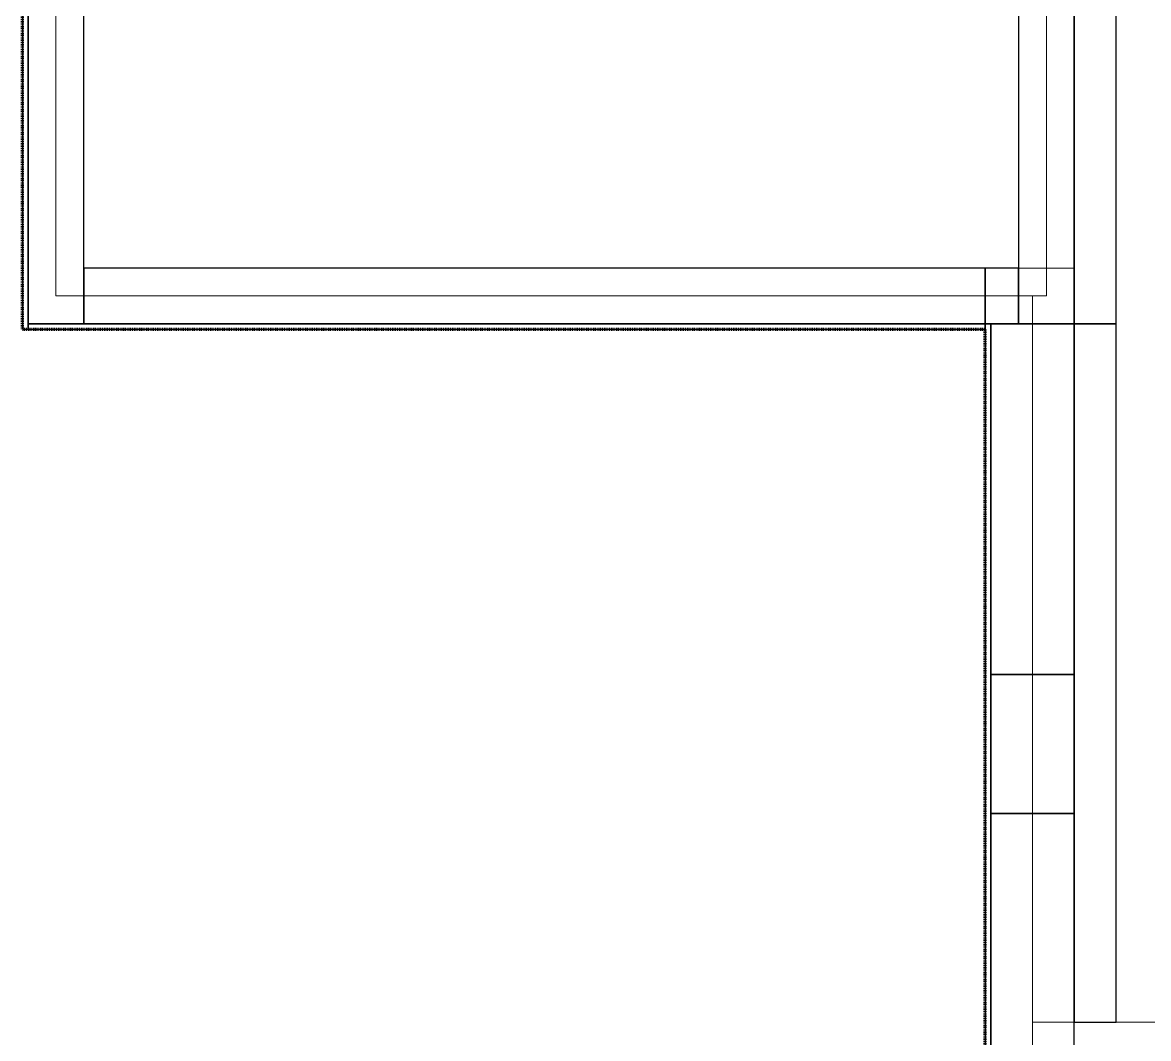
# Model space of a CAD drawing. Header units: millimetres. Extents: x -5300 to 98858, y -5196 to 93886.
# Drawn here: x 50870 to 54917, y 77442 to 81092 of the extents above; entities that cross this region are included whole.
import ezdxf

# ---------------------------------------------------------------- set-up
doc = ezdxf.new("R2010")
doc.units = ezdxf.units.MM
doc.linetypes.add('Штрих', pattern=[6.35, 3.175, -3.175])
doc.linetypes.add('Штрих_2_', pattern=[6.35, 3.175, -3.175])
for name, color, linetype, lineweight, true_color in [('_Разделитель помещений_', 4, 'Штрих', 70, 0x00ffff), ('Колонны', 7, 'Continuous', 18, 0x7f7f7f), ('Перекрытия', 7, 'Continuous', 18, 0x7f7f7f), ('Стены', 7, 'Continuous', 18, 0x7f7f7f), ('Стены разрез', 7, 'Continuous', 50, 0x7f7f7f)]:
    doc.layers.add(name, color=color, linetype=linetype, lineweight=lineweight, true_color=true_color)
doc.layers.add('Генплан', color=7, linetype='Continuous', lineweight=9)

# ---------------------------------------------------------------- blocks, each defined once
blk = doc.blocks.new('ПЕР-003 5804 - ПЕР-003 5804-240234-Подвал')
at = {"layer": 'Перекрытия', "color": 254, "true_color": 0xd4d4d4}
for p, q in [((51090, 80210), (51090, 87650)), ((51090, 87650), (51090, 80210)), ((54650, 80210), (51090, 80210)), ((51090, 80210), (54650, 80210)), ((51090, 80210), (51090, 80210)), ((54650, 52670), (54650, 80210)), ((54650, 80210), (54650, 52670)), ((54650, 80210), (54650, 80210))]:
    blk.add_line(p, q, dxfattribs=at)
blk = doc.blocks.new('СТН_ЛК-01 129174 - СТН_ЛК-01 2-245396-Подвал')
at = {"layer": 'Стены', "color": 254, "true_color": 0xd4d4d4}
blk.add_line((54550, 87550), (54550, 80110), dxfattribs=at)
blk = doc.blocks.new('СТН_ЛК-01 129174 - СТН_ЛК-01 129174-245393-Подвал')
at = {"layer": 'Стены', "color": 254, "true_color": 0xd4d4d4}
for p, q in [((54450, 80010), (54450, 80010)), ((54650, 80010), (54650, 80010)), ((54650, 80010), (54650, 80010)), ((54800, 80010), (54800, 80010))]:
    blk.add_line(p, q, dxfattribs=at)
at = {"layer": 'Стены разрез', "color": 254, "lineweight": 25, "true_color": 0xd4d4d4}
for p, q in [((54650, 87800), (54650, 80010)), ((54800, 80010), (54800, 87800)), ((54450, 87650), (54450, 80010)), ((54650, 80010), (54650, 87650)), ((54450, 80010), (54650, 80010)), ((54650, 80010), (54800, 80010))]:
    blk.add_line(p, q, dxfattribs=at)
blk.add_blockref('СТН_ЛК-01 129174 - СТН_ЛК-01 2-245396-Подвал', (0, 0))
blk = doc.blocks.new('СТВ_ЛК-02 129359 - СТВ_ЛК-02 2-245419-Подвал')
at = {"layer": 'Стены', "color": 254, "true_color": 0xd4d4d4}
blk.add_line((50990, 80110), (50990, 87330), dxfattribs=at)
blk = doc.blocks.new('СТВ_ЛК-02 129359 - СТВ_ЛК-02 129359-245416-Подвал')
at = {"layer": 'Стены', "color": 254, "true_color": 0xd4d4d4}
for p, q in [((50890, 80010), (50890, 80010)), ((51090, 80010), (51090, 80010)), ((50870, 79990), (50870, 79990)), ((50890, 79990), (50890, 79990))]:
    blk.add_line(p, q, dxfattribs=at)
at = {"layer": 'Стены разрез', "color": 254, "lineweight": 25, "true_color": 0xd4d4d4}
for p, q in [((50870, 87330), (50870, 79990)), ((50890, 87330), (50890, 80010)), ((50890, 79990), (50890, 87330)), ((51090, 80010), (51090, 87330)), ((50890, 80010), (51090, 80010)), ((50870, 79990), (50890, 79990))]:
    blk.add_line(p, q, dxfattribs=at)
blk.add_blockref('СТВ_ЛК-02 129359 - СТВ_ЛК-02 2-245419-Подвал', (0, 0))
blk = doc.blocks.new('СТВ_ЛК-01 129637 - СТВ_ЛК-01 2-245467-Подвал')
at = {"layer": 'Стены', "color": 254, "true_color": 0xd4d4d4}
blk.add_line((54550, 80110), (54330, 80110), dxfattribs=at)
blk = doc.blocks.new('СТВ_ЛК-01 129637 - СТВ_ЛК-01 129637-245464-Подвал')
at = {"layer": 'Стены', "color": 254, "true_color": 0xd4d4d4}
for p, q in [((54330, 80210), (54330, 80210)), ((54450, 80210), (54450, 80210)), ((54330, 80010), (54330, 80010)), ((54450, 80010), (54450, 80010))]:
    blk.add_line(p, q, dxfattribs=at)
at = {"layer": 'Стены разрез', "color": 254, "lineweight": 25, "true_color": 0xd4d4d4}
for p, q in [((54450, 80210), (54330, 80210)), ((54330, 80210), (54330, 80010)), ((54450, 80010), (54450, 80210)), ((54330, 80010), (54450, 80010))]:
    blk.add_line(p, q, dxfattribs=at)
blk.add_blockref('СТВ_ЛК-01 129637 - СТВ_ЛК-01 2-245467-Подвал', (0, 0))
blk = doc.blocks.new('СТВ_ЛК-01 129806 - СТВ_ЛК-01 2-245483-Подвал')
at = {"layer": 'Стены', "color": 254, "true_color": 0xd4d4d4}
blk.add_line((54330, 80110), (50990, 80110), dxfattribs=at)
blk = doc.blocks.new('СТВ_ЛК-01 129806 - СТВ_ЛК-01 129806-245480-Подвал')
at = {"layer": 'Стены', "color": 254, "true_color": 0xd4d4d4}
for p, q in [((51090, 80210), (51090, 80210)), ((54330, 80210), (54330, 80210)), ((50890, 80010), (50890, 80010)), ((51090, 80010), (51090, 80010)), ((54330, 80010), (54330, 80010)), ((54330, 80010), (54330, 80010)), ((50890, 79990), (50890, 79990)), ((54330, 79990), (54330, 79990))]:
    blk.add_line(p, q, dxfattribs=at)
at = {"layer": 'Стены разрез', "color": 254, "lineweight": 25, "true_color": 0xd4d4d4}
for p, q in [((51090, 80210), (51090, 80010)), ((54330, 80210), (51090, 80210)), ((54330, 80010), (54330, 80210)), ((50890, 80010), (50890, 79990)), ((54330, 80010), (50890, 80010)), ((51090, 80010), (54330, 80010)), ((54330, 79990), (54330, 80010)), ((50890, 79990), (54330, 79990))]:
    blk.add_line(p, q, dxfattribs=at)
blk.add_blockref('СТВ_ЛК-01 129806 - СТВ_ЛК-01 2-245483-Подвал', (0, 0))
blk = doc.blocks.new('СТН-03 147010 - СТН-03 2-246274-Подвал')
at = {"layer": 'Стены', "color": 254, "true_color": 0xd4d4d4}
blk.add_line((54500, 80110), (54500, 53150), dxfattribs=at)
blk = doc.blocks.new('СТН-03 147010 - СТН-03 147010-246271-Подвал')
at = {"layer": 'Стены', "color": 254, "true_color": 0xd4d4d4}
for p, q in [((54330, 80010), (54330, 80010)), ((54350, 80010), (54350, 80010)), ((54350, 80010), (54350, 80010)), ((54650, 80010), (54650, 80010)), ((54650, 80010), (54650, 80010)), ((54800, 80010), (54800, 80010)), ((54350, 78750), (54350, 78750)), ((54650, 78750), (54650, 78750)), ((54350, 78250), (54350, 78250)), ((54650, 78250), (54650, 78250)), ((54650, 77500.9), (54650, 77500.9)), ((54800, 77500.9), (54800, 77500.9))]:
    blk.add_line(p, q, dxfattribs=at)
at = {"layer": 'Стены разрез', "color": 254, "lineweight": 25, "true_color": 0xd4d4d4}
for p, q in [((54350, 80010), (54330, 80010)), ((54330, 80010), (54330, 77050)), ((54350, 77050), (54350, 80010)), ((54650, 80010), (54350, 80010)), ((54350, 80010), (54350, 78750)), ((54650, 78750), (54650, 80010)), ((54800, 80010), (54650, 80010)), ((54650, 80010), (54650, 77500.9)), ((54800, 77500.9), (54800, 80010)), ((54350, 78750), (54650, 78750)), ((54650, 78250), (54350, 78250)), ((54350, 78250), (54350, 77050)), ((54650, 77050), (54650, 78250)), ((54650, 77500.9), (54800, 77500.9))]:
    blk.add_line(p, q, dxfattribs=at)
blk.add_blockref('СТН-03 147010 - СТН-03 2-246274-Подвал', (0, 0))
blk = doc.blocks.new('СТН-01 223471 - СТН-01 2-249033-Подвал')
at = {"layer": 'Стены', "color": 254, "true_color": 0xd4d4d4}
blk.add_line((54500, 77300.9), (56350, 77300.9), dxfattribs=at)
blk = doc.blocks.new('СТН-01 223471 - СТН-01-249026-Подвал')
at = {"layer": 'Стены', "color": 254, "true_color": 0xd4d4d4}
for p, q in [((54500, 77500.9), (54500, 77500.9)), ((54500, 77500.9), (54650, 77500.9)), ((56550, 77500.9), (54500, 77500.9)), ((54500, 77300.9), (54500, 77500.9)), ((54500, 77500.9), (54500, 77500.9)), ((54500, 77500.9), (54500, 77300.9)), ((54650, 77500.9), (54500, 77500.9)), ((54500, 77500.9), (54500, 77300.9)), ((54500, 77500.9), (56550, 77500.9)), ((54500, 77300.9), (54500, 77500.9)), ((54650, 77500.9), (54650, 77500.9)), ((56550, 77500.9), (54650, 77500.9)), ((54650, 77300.9), (54650, 77500.9)), ((54650, 77500.9), (54650, 77500.9)), ((54650, 77500.9), (54650, 77300.9)), ((54650, 77500.9), (54650, 77300.9)), ((56550, 77500.9), (56550, 77500.9)), ((56550, 77300.9), (56550, 77500.9)), ((56550, 77500.9), (56550, 77500.9)), ((56550, 77300.9), (56550, 77500.9)), ((56550, 77500.9), (56550, 77300.9)), ((54500, 77300.9), (54500, 77300.9)), ((54500, 77300.9), (54650, 77300.9)), ((56550, 77300.9), (54500, 77300.9)), ((56550, 77300.9), (54500, 77300.9)), ((54500, 77300.9), (54500, 77300.9)), ((54500, 77300.9), (54650, 77300.9)), ((54650, 77300.9), (54650, 77300.9)), ((54650, 77300.9), (54650, 77300.9)), ((56550, 77300.9), (54650, 77300.9)), ((56550, 77300.9), (56550, 77300.9)), ((56550, 77300.9), (56550, 77300.9))]:
    blk.add_line(p, q, dxfattribs=at)
blk = doc.blocks.new('СТН-01 223471 - СТН-01 223471-249030-Подвал')
for name in ['СТН-01 223471 - СТН-01-249026-Подвал', 'СТН-01 223471 - СТН-01 2-249033-Подвал']:
    blk.add_blockref(name, (0, 0))
blk = doc.blocks.new('Местность - Местность-379060-Подвал')
at = {"layer": 'Генплан', "color": 253, "true_color": 0xaaaaaa}
for p, q in [((54800, 77500.9), (54800, 84500)), ((54800, 84500), (54800, 77500.9)), ((54800, 84500), (54800, 77500.9)), ((54800, 77500.9), (54800, 77500.9)), ((54800, 77500.9), (56550, 77500.9)), ((54800, 77500.9), (56550, 77500.9)), ((56550, 77500.9), (54800, 77500.9)), ((54800, 77500.9), (54800, 77500.9))]:
    blk.add_line(p, q, dxfattribs=at)
blk = doc.blocks.new('Местность - Местность-379064-Подвал')
blk.add_blockref('Местность - Местность-379060-Подвал', (0, 0))
blk = doc.blocks.new('КОЛ-001 300х500 300 x 500 107553 - КОЛ-001 300х500 300 x 500 107553-384974-Подвал')
at = {"layer": 'Колонны', "color": 254, "lineweight": 25, "true_color": 0xd4d4d4}
for p, q in [((150, 250), (-150, 250)), ((-150, 250), (-150, -250)), ((150, -250), (150, 250)), ((-150, -250), (150, -250))]:
    blk.add_line(p, q, dxfattribs=at)
at = {"layer": 'Колонны', "color": 254, "true_color": 0xd4d4d4}
for p, q in [((-150, 250), (-150, 250)), ((150, 250), (150, 250)), ((-150, -250), (-150, -250)), ((150, -250), (150, -250))]:
    blk.add_line(p, q, dxfattribs=at)

msp = doc.modelspace()

# ---------------------------------------------------------------- linework, layer by layer
at = {"layer": '_Разделитель помещений_', "color": 131, "linetype": 'Штрих_2_', "true_color": 0xaaffff}
for p, q in [((50870, 79990), (50870, 87330)), ((50870, 79990), (54330, 79990)), ((54330, 54265), (54330, 79990))]:
    msp.add_line(p, q, dxfattribs=at)
at = {"layer": 'Перекрытия', "color": 254, "true_color": 0xd4d4d4}
for p, q in [((51090, 87650), (51090, 80210)), ((51090, 80210), (51090, 87650)), ((51090, 80210), (54650, 80210)), ((54650, 80210), (51090, 80210)), ((54650, 80210), (54650, 52670)), ((54650, 52670), (54650, 80210))]:
    msp.add_line(p, q, dxfattribs=at)

# ---------------------------------------------------------------- block references
at = {"layer": 'Генплан', "color": 253, "true_color": 0xaaaaaa}
msp.add_blockref('Местность - Местность-379064-Подвал', (0, 0), dxfattribs=at)
at = {"layer": 'Колонны', "color": 254, "true_color": 0xd4d4d4}
msp.add_blockref('КОЛ-001 300х500 300 x 500 107553 - КОЛ-001 300х500 300 x 500 107553-384974-Подвал', (54500, 78500), dxfattribs=at)
at = {"layer": 'Перекрытия', "color": 254, "true_color": 0xd4d4d4}
msp.add_blockref('ПЕР-003 5804 - ПЕР-003 5804-240234-Подвал', (0, 0), dxfattribs=at)
at = {"layer": 'Стены', "color": 254, "true_color": 0xd4d4d4}
for name in ['СТН_ЛК-01 129174 - СТН_ЛК-01 129174-245393-Подвал', 'СТВ_ЛК-02 129359 - СТВ_ЛК-02 129359-245416-Подвал', 'СТВ_ЛК-01 129806 - СТВ_ЛК-01 129806-245480-Подвал', 'СТВ_ЛК-01 129637 - СТВ_ЛК-01 129637-245464-Подвал', 'СТН-03 147010 - СТН-03 147010-246271-Подвал', 'СТН-01 223471 - СТН-01 223471-249030-Подвал']:
    msp.add_blockref(name, (0, 0), dxfattribs=at)

doc.saveas('drawing.dxf')
